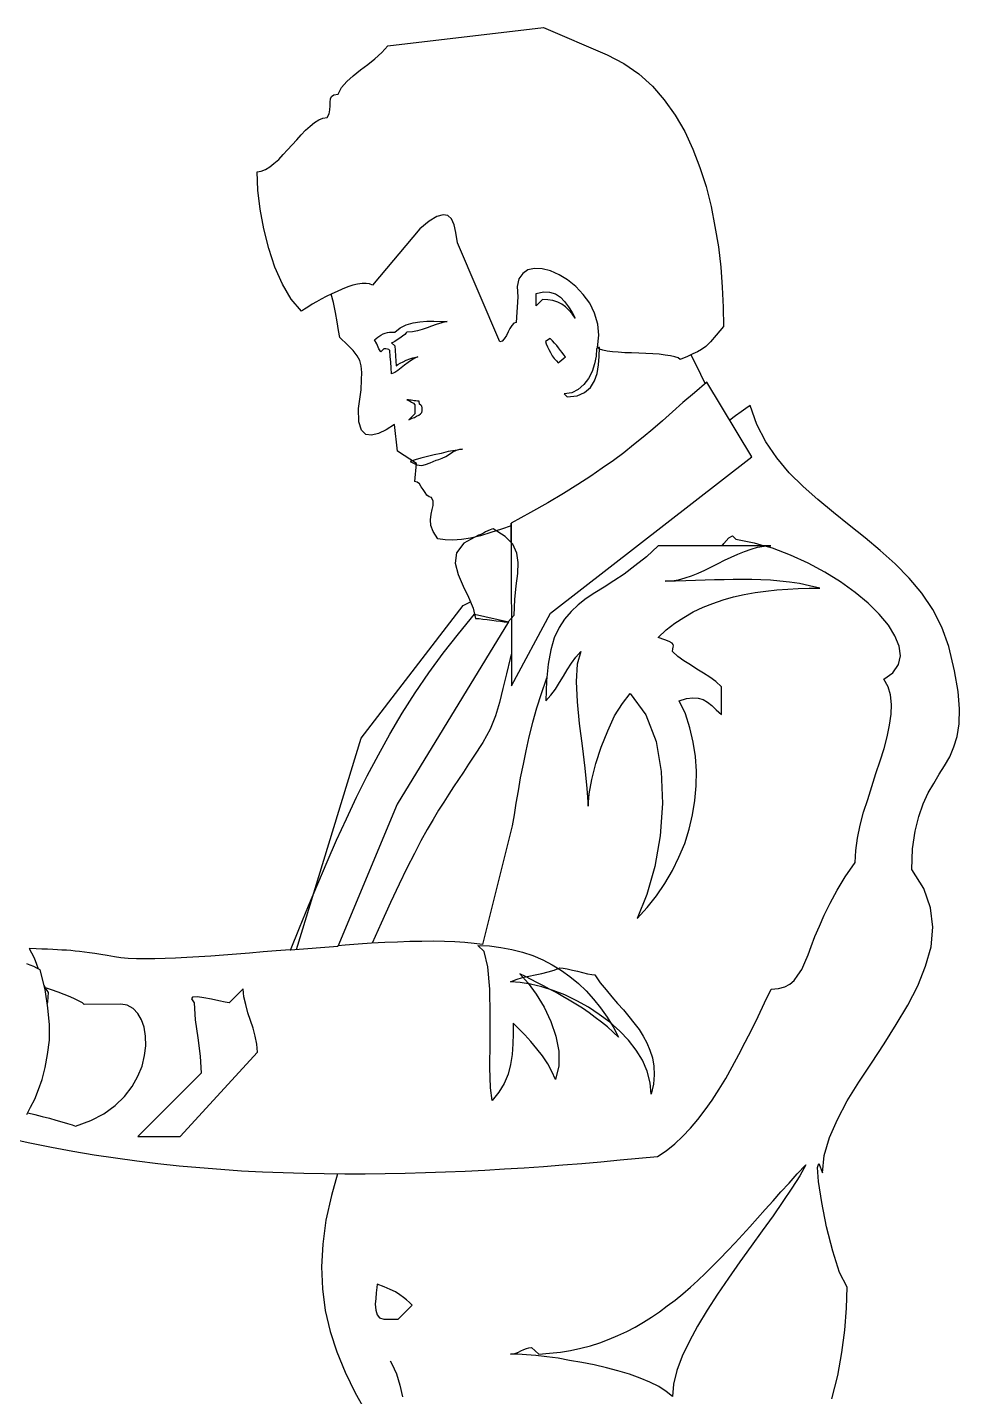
# Model space of a CAD drawing. Header units: millimetres. Extents: x 577 to 2337, y 236 to 943.
# Drawn here: x 757.79 to 758.319, y 708.846 to 709.622 of the extents above; entities that cross this region are included whole.
import ezdxf

# ---------------------------------------------------------------- set-up
doc = ezdxf.new("R2010")
doc.units = ezdxf.units.MM
doc.header["$LTSCALE"] = 0.01
doc.layers.add('06-Furn', color=4, linetype='Continuous')

# ---------------------------------------------------------------- blocks, each defined once
blk = doc.blocks.new('Body 36')
at = {"layer": '06-Furn', "color": 8, "linetype": 'Continuous'}
for p, q in [((721.92404, 587.51012), (722.01217, 587.52054)), ((722.01217, 587.52054), (722.04822, 587.50491)), ((721.91671, 587.50279), (721.92057, 587.50626)), ((721.92057, 587.50626), (721.92404, 587.51012)), ((722.04822, 587.50491), (722.05767, 587.50009)), ((721.90842, 587.49643), (721.91266, 587.49951)), ((721.91266, 587.49951), (721.91671, 587.50279)), ((722.05767, 587.50009), (722.06616, 587.49412)), ((721.89782, 587.4864), (721.90071, 587.48988)), ((721.90071, 587.48988), (721.90437, 587.49315)), ((721.90437, 587.49315), (721.90842, 587.49643)), ((722.06616, 587.49412), (722.07388, 587.48717)), ((721.89203, 587.48138), (721.89338, 587.48236)), ((721.89338, 587.48236), (721.89588, 587.48273)), ((721.89588, 587.48273), (721.89782, 587.4864)), ((722.07388, 587.48717), (722.08062, 587.47946)), ((721.89067, 587.47156), (721.89106, 587.47386)), ((721.89106, 587.47386), (721.89126, 587.47599)), ((721.89126, 587.47811), (721.89145, 587.48004)), ((721.89126, 587.47599), (721.89126, 587.47811)), ((721.89145, 587.48004), (721.89203, 587.48138)), ((722.08062, 587.47946), (722.08679, 587.47078)), ((721.88007, 587.46461), (721.88239, 587.46654)), ((721.88239, 587.46654), (721.88489, 587.46808)), ((721.88489, 587.46808), (721.88721, 587.46904)), ((721.88721, 587.46904), (721.88952, 587.46943)), ((721.88952, 587.46943), (721.89067, 587.47156)), ((722.08679, 587.47078), (722.0922, 587.46152)), ((721.87235, 587.45689), (721.87487, 587.4596)), ((721.87487, 587.4596), (721.87737, 587.4623)), ((721.87737, 587.4623), (721.88007, 587.46461)), ((722.0922, 587.46152), (722.09682, 587.4515)), ((721.86464, 587.44841), (721.86715, 587.45111)), ((721.86715, 587.45111), (721.86985, 587.454)), ((721.86985, 587.454), (721.87235, 587.45689)), ((722.09682, 587.4515), (722.10087, 587.44109)), ((721.85712, 587.44147), (721.85944, 587.4434)), ((721.85944, 587.4434), (721.86214, 587.44571)), ((721.86214, 587.44571), (721.86464, 587.44841)), ((721.84999, 587.43857), (721.8523, 587.43896)), ((721.85038, 587.42836), (721.84999, 587.43857)), ((721.8523, 587.43896), (721.85462, 587.43992)), ((721.85462, 587.43992), (721.85712, 587.44147)), ((722.10087, 587.44109), (722.10435, 587.43029)), ((721.85173, 587.41756), (721.85038, 587.42836)), ((722.10435, 587.43029), (722.10724, 587.4191)), ((721.85366, 587.40637), (721.85173, 587.41756)), ((721.95181, 587.41332), (721.94737, 587.41062)), ((721.95528, 587.41428), (721.95181, 587.41332)), ((721.95797, 587.41389), (721.95528, 587.41428)), ((721.9601, 587.41197), (721.95797, 587.41389)), ((721.96164, 587.40869), (721.9601, 587.41197)), ((722.10724, 587.4191), (722.10935, 587.40772)), ((721.85655, 587.39519), (721.85366, 587.40637)), ((721.94217, 587.40637), (721.91536, 587.37436)), ((721.94737, 587.41062), (721.94217, 587.40637)), ((721.9626, 587.40425), (721.96164, 587.40869)), ((721.96338, 587.39847), (721.9626, 587.40425)), ((722.10935, 587.40772), (722.11128, 587.39615)), ((721.98748, 587.34235), (721.96338, 587.39847)), ((722.11128, 587.39615), (722.11263, 587.38458)), ((721.86001, 587.38458), (721.85655, 587.39519)), ((721.86426, 587.37494), (721.86001, 587.38458)), ((722.00041, 587.38111), (721.99828, 587.37803)), ((722.0033, 587.38304), (722.00041, 587.38111)), ((722.00715, 587.38381), (722.0033, 587.38304)), ((722.01139, 587.38362), (722.00715, 587.38381)), ((722.01621, 587.38246), (722.01139, 587.38362)), ((722.02104, 587.38034), (722.01621, 587.38246)), ((722.11263, 587.38458), (722.11341, 587.3732)), ((721.86927, 587.36645), (721.86426, 587.37494)), ((721.90128, 587.3734), (721.8982, 587.37224)), ((721.90418, 587.37436), (721.90128, 587.3734)), ((721.90688, 587.37494), (721.90418, 587.37436)), ((721.90938, 587.37533), (721.90688, 587.37494)), ((721.9117, 587.37533), (721.90938, 587.37533)), ((721.91362, 587.37514), (721.9117, 587.37533)), ((721.91536, 587.37436), (721.91362, 587.37514)), ((721.99828, 587.37803), (721.99732, 587.37359)), ((721.99732, 587.37359), (721.9977, 587.36781)), ((722.02586, 587.37744), (722.02104, 587.38034)), ((722.03049, 587.37359), (722.02586, 587.37744)), ((722.03473, 587.36916), (722.03049, 587.37359)), ((722.11341, 587.3732), (722.11398, 587.36202)), ((721.87506, 587.35971), (721.86927, 587.36645)), ((721.88624, 587.36645), (721.88354, 587.36491)), ((721.88913, 587.368), (721.88624, 587.36645)), ((721.89222, 587.36954), (721.88913, 587.368)), ((721.89319, 587.36453), (721.89189, 587.36938)), ((721.8953, 587.37089), (721.89222, 587.36954)), ((721.8982, 587.37224), (721.8953, 587.37089)), ((721.9977, 587.36781), (721.99674, 587.35334)), ((722.00812, 587.36973), (722.01217, 587.3707)), ((722.00812, 587.36858), (722.00812, 587.36973)), ((722.00812, 587.36684), (722.00812, 587.36858)), ((722.00812, 587.36472), (722.00812, 587.36684)), ((722.01158, 587.36626), (722.00812, 587.36279)), ((722.01467, 587.36607), (722.01158, 587.36626)), ((722.01217, 587.3707), (722.01564, 587.37051)), ((722.01756, 587.36568), (722.01467, 587.36607)), ((722.01564, 587.37051), (722.01892, 587.36954)), ((722.02027, 587.36472), (722.01756, 587.36568)), ((722.01892, 587.36954), (722.02181, 587.36762)), ((722.02181, 587.36762), (722.02412, 587.3651)), ((722.02412, 587.3651), (722.02644, 587.36221)), ((722.03839, 587.36414), (722.03473, 587.36916)), ((721.87679, 587.36086), (721.87506, 587.35971)), ((721.87872, 587.36202), (721.87679, 587.36086)), ((721.88104, 587.36356), (721.87872, 587.36202)), ((721.88354, 587.36491), (721.88104, 587.36356)), ((721.89434, 587.35893), (721.89319, 587.36453)), ((721.8953, 587.35373), (721.89434, 587.35893)), ((722.00812, 587.36279), (722.00812, 587.36472)), ((722.02258, 587.36356), (722.02027, 587.36472)), ((722.0247, 587.36221), (722.02258, 587.36356)), ((722.02663, 587.36028), (722.0247, 587.36221)), ((722.02644, 587.36221), (722.02836, 587.35893)), ((722.02836, 587.35816), (722.02663, 587.36028)), ((722.02836, 587.35893), (722.0301, 587.35566)), ((722.0301, 587.35566), (722.02836, 587.35816)), ((722.04109, 587.35855), (722.03839, 587.36414)), ((722.04302, 587.35238), (722.04109, 587.35855)), ((722.11398, 587.36202), (722.11418, 587.35103)), ((721.89608, 587.34871), (721.8953, 587.35373)), ((721.9279, 587.34775), (721.93098, 587.35026)), ((721.93098, 587.35026), (721.93445, 587.35199)), ((721.93445, 587.35199), (721.93831, 587.35315)), ((721.93831, 587.35315), (721.94217, 587.35373)), ((721.94217, 587.35373), (721.94602, 587.35411)), ((721.94621, 587.35026), (721.94352, 587.3493)), ((721.94602, 587.35411), (721.95007, 587.35411)), ((721.94872, 587.35122), (721.94621, 587.35026)), ((721.95143, 587.35219), (721.94872, 587.35122)), ((721.95007, 587.35411), (721.95393, 587.35392)), ((721.95451, 587.35315), (721.95143, 587.35219)), ((721.95393, 587.35392), (721.9576, 587.35392)), ((721.9576, 587.35392), (721.95451, 587.35315)), ((721.99307, 587.34987), (721.99211, 587.34794)), ((721.99424, 587.35161), (721.99307, 587.34987)), ((721.99539, 587.35295), (721.99424, 587.35161)), ((721.99674, 587.35334), (721.99539, 587.35295)), ((722.0436, 587.34602), (722.04302, 587.35238)), ((722.11418, 587.35103), (722.11013, 587.34602)), ((721.89685, 587.34467), (721.89608, 587.34871)), ((721.90109, 587.34061), (721.89685, 587.34467)), ((721.91652, 587.34351), (721.91825, 587.34486)), ((721.91768, 587.34119), (721.91652, 587.34351)), ((721.91825, 587.34486), (721.91999, 587.34602)), ((721.91999, 587.34602), (721.92134, 587.34678)), ((721.92134, 587.34678), (721.9225, 587.34717)), ((721.9225, 587.34717), (721.92385, 587.34756)), ((721.92385, 587.34756), (721.925, 587.34775)), ((721.925, 587.34775), (721.92635, 587.34775)), ((721.92674, 587.34196), (721.92616, 587.34177)), ((721.92616, 587.34177), (721.9279, 587.34004)), ((721.92635, 587.34775), (721.9279, 587.34775)), ((721.9279, 587.34254), (721.92674, 587.34196)), ((721.92924, 587.34351), (721.9279, 587.34254)), ((721.93079, 587.34447), (721.92924, 587.34351)), ((721.93233, 587.34543), (721.93079, 587.34447)), ((721.93368, 587.3464), (721.93233, 587.34543)), ((721.93445, 587.34737), (721.93368, 587.3464)), ((721.93484, 587.34775), (721.93445, 587.34737)), ((721.93792, 587.34794), (721.93484, 587.34775)), ((721.94082, 587.34852), (721.93792, 587.34794)), ((721.94352, 587.3493), (721.94082, 587.34852)), ((721.98883, 587.34274), (721.98748, 587.34235)), ((721.98999, 587.34409), (721.98883, 587.34274)), ((721.99115, 587.34582), (721.98999, 587.34409)), ((721.99211, 587.34794), (721.99115, 587.34582)), ((722.01602, 587.34428), (722.01332, 587.34254)), ((722.01332, 587.34254), (722.01371, 587.34119)), ((722.01737, 587.34293), (722.01602, 587.34428)), ((722.01853, 587.34158), (722.01737, 587.34293)), ((722.04283, 587.33907), (722.0436, 587.34602)), ((722.10685, 587.34235), (722.10415, 587.33965)), ((722.11013, 587.34602), (722.10685, 587.34235)), ((721.90437, 587.33734), (721.90109, 587.34061)), ((721.90668, 587.33444), (721.90437, 587.33734)), ((721.90803, 587.33174), (721.90668, 587.33444)), ((721.91883, 587.3383), (721.91768, 587.34119)), ((721.91999, 587.33657), (721.91883, 587.3383)), ((721.92172, 587.3383), (721.91999, 587.33657)), ((721.92288, 587.3383), (721.92172, 587.3383)), ((721.92385, 587.33811), (721.92288, 587.3383)), ((721.92462, 587.33791), (721.92385, 587.33811)), ((721.9252, 587.33734), (721.92462, 587.33791)), ((721.92539, 587.33406), (721.9252, 587.33734)), ((721.92577, 587.33078), (721.92539, 587.33406)), ((721.9279, 587.34004), (721.92809, 587.33734)), ((721.92809, 587.33734), (721.92828, 587.33444)), ((721.92828, 587.33444), (721.92848, 587.33135)), ((722.01371, 587.34119), (722.01448, 587.33946)), ((722.01448, 587.33946), (722.01525, 587.33791)), ((722.01525, 587.33791), (722.01621, 587.33618)), ((722.01621, 587.33618), (722.01718, 587.33444)), ((722.01718, 587.33444), (722.01834, 587.3329)), ((722.01969, 587.34023), (722.01853, 587.34158)), ((722.02065, 587.33888), (722.01969, 587.34023)), ((722.02181, 587.33734), (722.02065, 587.33888)), ((722.02277, 587.33618), (722.02181, 587.33734)), ((722.02373, 587.33502), (722.02277, 587.33618)), ((722.0247, 587.33387), (722.02373, 587.33502)), ((722.04205, 587.33425), (722.04109, 587.32981)), ((722.04225, 587.3383), (722.04205, 587.33425)), ((722.04283, 587.33869), (722.04225, 587.3383)), ((722.04398, 587.33811), (722.04283, 587.33907)), ((722.04341, 587.33907), (722.04283, 587.33869)), ((722.04379, 587.33907), (722.04341, 587.33907)), ((722.04341, 587.32924), (722.04379, 587.33406)), ((722.04379, 587.33406), (722.04398, 587.33907)), ((722.04398, 587.33907), (722.04379, 587.33907)), ((722.04591, 587.33753), (722.04398, 587.33811)), ((722.04822, 587.33695), (722.04591, 587.33753)), ((722.05131, 587.33657), (722.04822, 587.33695)), ((722.05459, 587.33637), (722.05131, 587.33657)), ((722.05826, 587.33598), (722.05459, 587.33637)), ((722.06211, 587.33598), (722.05826, 587.33598)), ((722.06616, 587.33579), (722.06211, 587.33598)), ((722.07021, 587.3356), (722.06616, 587.33579)), ((722.07407, 587.33541), (722.07021, 587.3356)), ((722.07773, 587.33522), (722.07407, 587.33541)), ((722.0812, 587.33483), (722.07773, 587.33522)), ((722.0841, 587.33444), (722.0812, 587.33483)), ((722.0866, 587.33387), (722.0841, 587.33444)), ((722.09374, 587.33406), (722.08969, 587.33233)), ((722.09682, 587.33541), (722.09374, 587.33406)), ((722.09569, 587.33491), (722.09856, 587.32943)), ((722.09952, 587.33657), (722.09682, 587.33541)), ((722.10183, 587.33791), (722.09952, 587.33657)), ((722.10415, 587.33965), (722.10183, 587.33791)), ((721.90881, 587.32866), (721.90803, 587.33174)), ((721.90919, 587.325), (721.90881, 587.32866)), ((721.92596, 587.3275), (721.92577, 587.33078)), ((721.92616, 587.32422), (721.92596, 587.3275)), ((721.92848, 587.33135), (721.92867, 587.32866)), ((721.92867, 587.32866), (721.92963, 587.32943)), ((721.92963, 587.32943), (721.93098, 587.3302)), ((721.93156, 587.3275), (721.92963, 587.32615)), ((721.93098, 587.3302), (721.93272, 587.33098)), ((721.93348, 587.32905), (721.93156, 587.3275)), ((721.93272, 587.33098), (721.93445, 587.33194)), ((721.93542, 587.33059), (721.93348, 587.32905)), ((721.93445, 587.33194), (721.93638, 587.33271)), ((721.93735, 587.33194), (721.93542, 587.33059)), ((721.93638, 587.33271), (721.93811, 587.33329)), ((721.93928, 587.33309), (721.93735, 587.33194)), ((721.93811, 587.33329), (721.93985, 587.33367)), ((721.94101, 587.33387), (721.93928, 587.33309)), ((721.93985, 587.33367), (721.94101, 587.33387)), ((722.01834, 587.3329), (722.01949, 587.33155)), ((722.01949, 587.33155), (722.02046, 587.33039)), ((722.02046, 587.33039), (722.02142, 587.33117)), ((722.02142, 587.33117), (722.02258, 587.33213)), ((722.02258, 587.33213), (722.02373, 587.33309)), ((722.02373, 587.33309), (722.0247, 587.33387)), ((722.04109, 587.32981), (722.03974, 587.32557)), ((722.04263, 587.32442), (722.04341, 587.32924)), ((722.08853, 587.33329), (722.0866, 587.33387)), ((722.08969, 587.33233), (722.08853, 587.33329)), ((722.09856, 587.32943), (722.10376, 587.31844)), ((721.90881, 587.31516), (721.90899, 587.32075)), ((721.90899, 587.32075), (721.90919, 587.325)), ((721.9279, 587.325), (721.92616, 587.32422)), ((721.92963, 587.32615), (721.9279, 587.325)), ((722.03762, 587.32153), (722.03511, 587.31805)), ((722.03974, 587.32557), (722.03762, 587.32153)), ((722.03878, 587.31651), (722.04109, 587.32018)), ((722.04109, 587.32018), (722.04263, 587.32442)), ((722.10473, 587.3194), (722.09779, 587.31342)), ((722.10376, 587.31844), (722.10376, 587.31863)), ((722.13019, 587.27717), (722.10473, 587.3194)), ((721.90745, 587.30456), (721.90881, 587.31516)), ((722.02817, 587.31342), (722.02393, 587.31285)), ((722.02393, 587.31285), (722.02566, 587.31111)), ((722.02566, 587.31111), (722.03126, 587.31169)), ((722.03184, 587.31535), (722.02817, 587.31342)), ((722.03126, 587.31169), (722.0355, 587.31362)), ((722.03511, 587.31805), (722.03184, 587.31535)), ((722.0355, 587.31362), (722.03878, 587.31651)), ((722.09779, 587.31342), (722.09123, 587.30783)), ((721.90764, 587.29704), (721.90745, 587.30456)), ((721.93484, 587.30938), (721.93619, 587.3088)), ((721.93561, 587.30938), (721.93484, 587.30938)), ((721.93638, 587.30918), (721.93561, 587.30938)), ((721.93619, 587.3088), (721.93735, 587.30803)), ((721.93715, 587.30918), (721.93638, 587.30918)), ((721.93811, 587.30899), (721.93715, 587.30918)), ((721.93735, 587.30803), (721.9385, 587.30745)), ((721.93889, 587.3088), (721.93811, 587.30899)), ((721.9385, 587.30745), (721.93928, 587.30668)), ((721.93985, 587.3088), (721.93889, 587.3088)), ((721.93928, 587.30668), (721.93928, 587.30147)), ((721.94082, 587.3086), (721.93985, 587.3088)), ((721.94178, 587.3086), (721.94082, 587.3086)), ((721.94197, 587.30706), (721.94178, 587.3086)), ((721.94274, 587.30649), (721.94197, 587.30706)), ((721.94332, 587.3059), (721.94274, 587.30649)), ((721.94352, 587.30494), (721.94332, 587.3059)), ((721.94332, 587.30224), (721.94352, 587.30321)), ((721.94352, 587.30321), (721.94352, 587.30494)), ((722.09123, 587.30783), (722.08525, 587.30262)), ((722.12691, 587.30456), (722.12421, 587.30262)), ((722.12941, 587.30629), (722.12691, 587.30456)), ((722.13308, 587.29549), (722.12941, 587.30629)), ((721.90899, 587.29221), (721.90764, 587.29704)), ((721.9277, 587.29549), (721.92307, 587.29241)), ((721.92944, 587.28026), (721.9277, 587.29549)), ((721.93928, 587.30147), (721.9358, 587.298)), ((721.9358, 587.298), (721.93657, 587.29838)), ((721.93657, 587.29838), (721.93773, 587.29896)), ((721.93773, 587.29896), (721.93908, 587.29934)), ((721.93908, 587.29934), (721.94024, 587.30012)), ((721.94024, 587.30012), (721.94159, 587.3007)), ((721.94159, 587.3007), (721.94255, 587.30147)), ((721.94255, 587.30147), (721.94332, 587.30224)), ((722.07966, 587.29761), (722.07407, 587.29279)), ((722.08525, 587.30262), (722.07966, 587.29761)), ((722.12093, 587.30031), (722.11773, 587.29783)), ((722.12421, 587.30262), (722.12093, 587.30031)), ((722.13828, 587.28565), (722.13308, 587.29549)), ((721.91151, 587.28971), (721.90899, 587.29221)), ((721.91479, 587.28932), (721.91151, 587.28971)), ((721.91864, 587.29028), (721.91479, 587.28932)), ((721.92307, 587.29241), (721.91864, 587.29028)), ((722.06867, 587.28836), (722.06327, 587.28392)), ((722.07407, 587.29279), (722.06867, 587.28836)), ((721.94024, 587.27331), (721.92944, 587.28026)), ((721.95817, 587.28006), (721.95412, 587.2791)), ((721.96222, 587.28064), (721.95817, 587.28006)), ((721.95895, 587.27872), (721.96087, 587.27987)), ((721.96087, 587.27987), (721.96299, 587.28083)), ((721.96627, 587.28141), (721.96222, 587.28064)), ((721.96299, 587.28083), (721.96473, 587.28141)), ((721.96473, 587.28141), (721.96627, 587.28141)), ((722.06327, 587.28392), (722.05767, 587.27948)), ((722.14445, 587.27659), (722.13828, 587.28565)), ((721.93947, 587.27544), (721.93657, 587.27447)), ((721.93657, 587.27447), (721.93811, 587.2737)), ((721.93811, 587.2737), (721.93928, 587.27312)), ((721.93928, 587.26309), (721.94024, 587.27331)), ((721.93928, 587.27312), (721.94043, 587.27254)), ((721.94274, 587.2764), (721.93947, 587.27544)), ((721.94043, 587.27254), (721.94178, 587.27235)), ((721.94178, 587.27235), (721.94332, 587.27216)), ((721.94641, 587.27737), (721.94274, 587.2764)), ((721.94332, 587.27216), (721.94525, 587.27274)), ((721.94525, 587.27274), (721.94795, 587.2737)), ((721.95026, 587.27833), (721.94641, 587.27737)), ((721.94795, 587.2737), (721.95143, 587.27524)), ((721.95412, 587.2791), (721.95026, 587.27833)), ((721.95143, 587.27524), (721.95297, 587.27563)), ((721.95297, 587.27563), (721.9547, 587.2764)), ((721.9547, 587.2764), (721.95682, 587.27737)), ((721.95682, 587.27737), (721.95895, 587.27872)), ((722.01621, 587.18847), (722.13019, 587.27717)), ((722.05189, 587.27505), (722.04553, 587.27061)), ((722.05767, 587.27948), (722.05189, 587.27505)), ((722.1514, 587.26811), (722.14445, 587.27659)), ((722.03897, 587.26618), (722.03164, 587.26136)), ((722.04553, 587.27061), (722.03897, 587.26618)), ((722.15931, 587.2604), (722.1514, 587.26811)), ((721.94063, 587.26271), (721.93928, 587.26309)), ((721.94197, 587.26174), (721.94063, 587.26271)), ((721.94294, 587.2602), (721.94197, 587.26174)), ((721.94409, 587.25866), (721.94294, 587.2602)), ((721.94506, 587.25692), (721.94409, 587.25866)), ((721.94602, 587.25538), (721.94506, 587.25692)), ((722.03164, 587.26136), (722.02354, 587.25634)), ((722.16759, 587.25288), (722.15931, 587.2604)), ((721.94737, 587.25442), (721.94602, 587.25538)), ((721.94872, 587.25403), (721.94737, 587.25442)), ((721.94969, 587.25191), (721.94872, 587.25403)), ((721.94911, 587.24728), (721.94969, 587.2496)), ((721.94969, 587.2496), (721.94969, 587.25191)), ((722.01467, 587.25114), (722.00484, 587.24555)), ((722.02354, 587.25634), (722.01467, 587.25114)), ((722.17646, 587.24555), (722.16759, 587.25288)), ((721.94815, 587.24149), (721.94853, 587.24458)), ((721.94834, 587.23821), (721.94815, 587.24149)), ((721.94853, 587.24458), (721.94911, 587.24728)), ((722.00484, 587.24555), (721.99385, 587.23956)), ((722.18534, 587.23841), (722.17646, 587.24555)), ((721.94969, 587.23475), (721.94834, 587.23821)), ((721.95239, 587.23069), (721.94969, 587.23475)), ((721.97707, 587.23321), (721.97611, 587.23282)), ((721.98228, 587.23417), (721.97649, 587.23243)), ((721.97823, 587.23378), (721.97707, 587.23321)), ((721.97938, 587.23456), (721.97823, 587.23378)), ((721.98073, 587.23513), (721.97938, 587.23456)), ((721.98189, 587.23571), (721.98073, 587.23513)), ((721.98285, 587.2361), (721.98189, 587.23571)), ((721.98845, 587.2361), (721.98228, 587.23417)), ((721.98363, 587.23629), (721.98285, 587.2361)), ((721.99057, 587.23204), (721.98363, 587.23629)), ((721.99385, 587.23802), (721.98845, 587.2361)), ((721.99385, 587.23956), (721.99404, 587.14739)), ((721.99385, 587.22862), (721.99385, 587.23956)), ((722.1944, 587.23128), (722.18534, 587.23841)), ((721.95643, 587.23012), (721.95239, 587.23069)), ((721.96087, 587.22993), (721.95643, 587.23012)), ((721.96569, 587.23031), (721.96087, 587.22993)), ((721.96704, 587.22819), (721.96299, 587.22279)), ((721.9709, 587.23108), (721.96569, 587.23031)), ((721.97533, 587.23263), (721.96704, 587.22819)), ((721.97649, 587.23243), (721.9709, 587.23108)), ((721.97611, 587.23282), (721.97533, 587.23263)), ((721.99481, 587.22761), (721.99057, 587.23204)), ((721.99713, 587.2226), (721.99481, 587.22761)), ((722.07715, 587.22665), (722.0706, 587.22048)), ((722.14099, 587.22665), (722.07715, 587.22665)), ((722.11341, 587.22665), (722.11437, 587.228)), ((722.11437, 587.228), (722.11726, 587.23128)), ((722.11726, 587.23128), (722.11939, 587.23243)), ((722.11939, 587.23243), (722.12112, 587.2305)), ((722.12112, 587.2305), (722.13153, 587.22839)), ((722.1298, 587.22472), (722.13347, 587.22587)), ((722.13153, 587.22839), (722.13732, 587.22665)), ((722.13347, 587.22587), (722.13732, 587.22645)), ((722.13732, 587.22645), (722.14099, 587.22665)), ((722.13732, 587.22665), (722.13732, 587.22665)), ((722.14195, 587.2253), (722.1379, 587.22645)), ((722.1379, 587.22645), (722.1379, 587.22645)), ((722.20308, 587.22395), (722.1944, 587.23128)), ((721.96299, 587.22279), (721.96222, 587.21681)), ((721.99789, 587.2172), (721.99713, 587.2226)), ((722.0706, 587.22048), (722.06404, 587.21527)), ((722.11109, 587.21662), (722.11476, 587.21855)), ((722.11476, 587.21855), (722.11861, 587.22028)), ((722.11861, 587.22028), (722.12228, 587.22202)), ((722.12228, 587.22202), (722.12613, 587.22356)), ((722.12613, 587.22356), (722.1298, 587.22472)), ((722.15216, 587.22144), (722.14195, 587.2253)), ((722.1622, 587.21681), (722.15216, 587.22144)), ((722.21156, 587.21643), (722.20308, 587.22395)), ((721.96222, 587.21681), (721.96377, 587.21045)), ((721.96377, 587.21045), (721.96666, 587.20389)), ((721.99674, 587.20409), (721.9977, 587.21103)), ((721.9977, 587.21103), (721.99789, 587.2172)), ((722.05787, 587.21064), (722.05209, 587.20679)), ((722.06404, 587.21527), (722.05787, 587.21064)), ((722.09605, 587.20968), (722.09991, 587.21122)), ((722.09991, 587.21122), (722.10357, 587.21296)), ((722.10357, 587.21296), (722.10743, 587.21469)), ((722.10743, 587.21469), (722.11109, 587.21662)), ((722.17165, 587.2118), (722.1622, 587.21681)), ((722.18052, 587.2062), (722.17165, 587.2118)), ((722.21946, 587.20833), (722.21156, 587.21643)), ((721.96666, 587.20389), (721.96974, 587.19753)), ((721.99597, 587.19618), (721.99674, 587.20409)), ((722.04649, 587.20331), (722.04129, 587.20003)), ((722.05209, 587.20679), (722.04649, 587.20331)), ((722.0812, 587.20659), (722.08486, 587.20679)), ((722.08699, 587.20659), (722.0812, 587.20659)), ((722.08486, 587.20679), (722.08872, 587.20736)), ((722.09277, 587.20679), (722.08699, 587.20659)), ((722.08872, 587.20736), (722.09239, 587.20852)), ((722.09239, 587.20852), (722.09605, 587.20968)), ((722.09837, 587.20698), (722.09277, 587.20679)), ((722.10376, 587.20717), (722.09837, 587.20698)), ((722.10916, 587.20736), (722.10376, 587.20717)), ((722.11456, 587.20736), (722.10916, 587.20736)), ((722.11977, 587.20755), (722.11456, 587.20736)), ((722.12498, 587.20755), (722.11977, 587.20755)), ((722.13019, 587.20755), (722.12498, 587.20755)), ((722.13539, 587.20736), (722.13019, 587.20755)), ((722.14079, 587.20717), (722.13539, 587.20736)), ((722.14619, 587.20659), (722.14079, 587.20717)), ((722.14445, 587.20177), (722.15062, 587.20216)), ((722.15159, 587.20601), (722.14619, 587.20659)), ((722.15062, 587.20216), (722.1566, 587.20255)), ((722.15718, 587.20524), (722.15159, 587.20601)), ((722.1566, 587.20255), (722.16277, 587.20274)), ((722.16296, 587.20409), (722.15718, 587.20524)), ((722.16277, 587.20274), (722.16875, 587.20274)), ((722.16875, 587.20274), (722.16296, 587.20409)), ((722.1888, 587.20023), (722.18052, 587.2062)), ((722.22661, 587.19984), (722.21946, 587.20833)), ((721.96666, 587.1929), (721.9709, 587.19488)), ((721.96974, 587.19753), (721.97244, 587.19136)), ((721.99558, 587.18731), (721.99597, 587.19618)), ((722.03646, 587.19675), (722.03184, 587.19329)), ((722.04129, 587.20003), (722.03646, 587.19675)), ((722.1082, 587.19406), (722.11398, 587.19599)), ((722.11398, 587.19599), (722.11996, 587.19772)), ((722.11996, 587.19772), (722.12594, 587.19907)), ((722.12594, 587.19907), (722.13211, 587.20023)), ((722.13211, 587.20023), (722.13828, 587.201)), ((722.13828, 587.201), (722.14445, 587.20177)), ((722.19614, 587.19425), (722.1888, 587.20023)), ((722.23278, 587.19058), (722.22661, 587.19984)), ((721.90881, 587.11769), (721.96666, 587.1929)), ((721.96396, 587.17689), (721.97302, 587.18788)), ((721.97244, 587.19136), (721.9736, 587.18558)), ((721.97302, 587.18788), (721.9923, 587.18364)), ((721.99211, 587.18364), (721.99558, 587.18731)), ((721.99404, 587.14739), (722.01621, 587.18847)), ((722.02779, 587.18943), (722.02412, 587.18519)), ((722.03184, 587.19329), (722.02779, 587.18943)), ((722.09181, 587.18615), (722.09701, 587.18923)), ((722.09701, 587.18923), (722.10261, 587.19194)), ((722.10261, 587.19194), (722.1082, 587.19406)), ((722.2025, 587.18788), (722.19614, 587.19425)), ((722.2077, 587.18171), (722.2025, 587.18788)), ((722.23798, 587.18056), (722.23278, 587.19058)), ((721.9923, 587.18364), (721.92924, 587.08029)), ((721.9736, 587.18558), (721.97572, 587.18558)), ((721.97572, 587.18558), (721.97784, 587.18519)), ((721.97784, 587.18519), (721.98035, 587.18499)), ((721.98035, 587.18499), (721.98285, 587.1846)), ((721.98285, 587.1846), (721.98536, 587.18423)), ((721.98536, 587.18423), (721.98787, 587.18403)), ((721.98787, 587.18403), (721.98999, 587.18364)), ((721.98999, 587.18364), (721.99211, 587.18364)), ((722.02104, 587.18036), (722.01834, 587.17458)), ((722.02412, 587.18519), (722.02104, 587.18036)), ((722.07715, 587.17478), (722.08178, 587.17902)), ((722.08178, 587.17902), (722.0866, 587.18287)), ((722.0866, 587.18287), (722.09181, 587.18615)), ((722.21137, 587.17574), (722.2077, 587.18171)), ((722.24184, 587.16957), (722.23798, 587.18056)), ((721.95528, 587.16591), (721.96396, 587.17689)), ((722.01834, 587.17458), (722.01641, 587.16764)), ((722.08101, 587.17343), (722.07715, 587.17478)), ((722.08351, 587.17246), (722.08101, 587.17343)), ((722.08506, 587.1715), (722.08351, 587.17246)), ((722.08564, 587.17072), (722.08506, 587.1715)), ((722.21368, 587.16976), (722.21137, 587.17574)), ((721.94718, 587.15472), (721.95528, 587.16591)), ((721.994, 587.16537), (721.99327, 587.16282)), ((722.01641, 587.16764), (722.01486, 587.15954)), ((722.02798, 587.16011), (722.03049, 587.16359)), ((722.03049, 587.16359), (722.03338, 587.16687)), ((722.03338, 587.16687), (722.03126, 587.15954)), ((722.08525, 587.16687), (722.08544, 587.16822)), ((722.08834, 587.16398), (722.08525, 587.16687)), ((722.08544, 587.16822), (722.08564, 587.16918)), ((722.08583, 587.16995), (722.08564, 587.17072)), ((722.08564, 587.16918), (722.08583, 587.16995)), ((722.09181, 587.16147), (722.08834, 587.16398)), ((722.21329, 587.15935), (722.21446, 587.16436)), ((722.21446, 587.16436), (722.21368, 587.16976)), ((722.24512, 587.15587), (722.24184, 587.16957)), ((721.99327, 587.16282), (721.99115, 587.15414)), ((722.01486, 587.15954), (722.0139, 587.15009)), ((722.02354, 587.15279), (722.02566, 587.15646)), ((722.02566, 587.15646), (722.02798, 587.16011)), ((722.03126, 587.15954), (722.03068, 587.1497)), ((722.09547, 587.15915), (722.09181, 587.16147)), ((722.09914, 587.15684), (722.09547, 587.15915)), ((722.1028, 587.15453), (722.09914, 587.15684)), ((722.21021, 587.15472), (722.21329, 587.15935)), ((722.24723, 587.14411), (722.24512, 587.15587)), ((721.93947, 587.14334), (721.94718, 587.15472)), ((721.99115, 587.15414), (721.98922, 587.14585)), ((722.01371, 587.15105), (722.01082, 587.14277)), ((722.0139, 587.15009), (722.01352, 587.1389)), ((722.0141, 587.15202), (722.01371, 587.15105)), ((722.01892, 587.14546), (722.02123, 587.14913)), ((722.02123, 587.14913), (722.02354, 587.15279)), ((722.03068, 587.1497), (722.03126, 587.13833)), ((722.10646, 587.15221), (722.1028, 587.15453)), ((722.10994, 587.1497), (722.10646, 587.15221)), ((722.11302, 587.14681), (722.10994, 587.1497)), ((722.20501, 587.15105), (722.21021, 587.15472)), ((722.20751, 587.14681), (722.20501, 587.15105)), ((721.93214, 587.13177), (721.93947, 587.14334)), ((721.98922, 587.14585), (721.98729, 587.13794)), ((722.01082, 587.14277), (722.00831, 587.13466)), ((722.01352, 587.1389), (722.01641, 587.14199)), ((722.01641, 587.14199), (722.01892, 587.14546)), ((722.05691, 587.13736), (722.06134, 587.14296)), ((722.06134, 587.14296), (722.07021, 587.13081)), ((722.08911, 587.1389), (722.09316, 587.14006)), ((722.09316, 587.14006), (722.09682, 587.14045)), ((722.09682, 587.14045), (722.09991, 587.14025)), ((722.09991, 587.14025), (722.10261, 587.13949)), ((722.11302, 587.131), (722.11302, 587.14681)), ((722.20886, 587.14218), (722.20751, 587.14681)), ((722.20944, 587.13679), (722.20886, 587.14218)), ((722.24801, 587.13427), (722.24723, 587.14411)), ((721.98729, 587.13794), (721.98498, 587.13023)), ((722.00831, 587.13466), (722.006, 587.12656)), ((722.03126, 587.13833), (722.03242, 587.12599)), ((722.05247, 587.13023), (722.05691, 587.13736)), ((722.09258, 587.13138), (722.08911, 587.1389)), ((722.10261, 587.13949), (722.10511, 587.13814)), ((722.10511, 587.13814), (722.10762, 587.13621)), ((722.10762, 587.13621), (722.11013, 587.1337)), ((722.11013, 587.1337), (722.11302, 587.131)), ((722.20925, 587.13119), (722.20944, 587.13679)), ((722.24782, 587.12579), (722.24801, 587.13427)), ((721.9252, 587.12001), (721.93214, 587.13177)), ((721.98498, 587.13023), (721.98189, 587.12271)), ((722.006, 587.12656), (722.00387, 587.11847)), ((722.03242, 587.12599), (722.03415, 587.11326)), ((722.04861, 587.12174), (722.05247, 587.13023)), ((722.07021, 587.13081), (722.07599, 587.11576)), ((722.09509, 587.12348), (722.09258, 587.13138)), ((722.20694, 587.11847), (722.20829, 587.12502)), ((722.20829, 587.12502), (722.20925, 587.13119)), ((722.24666, 587.11866), (722.24782, 587.12579)), ((721.87217, 586.99782), (721.90881, 587.11769)), ((721.91864, 587.10824), (721.9252, 587.12001)), ((721.98189, 587.12271), (721.97784, 587.11519)), ((722.00387, 587.11847), (722.00214, 587.11056)), ((722.04495, 587.11249), (722.04861, 587.12174)), ((722.09701, 587.11538), (722.09509, 587.12348)), ((722.2052, 587.11172), (722.20694, 587.11847)), ((722.24473, 587.11268), (722.24666, 587.11866)), ((721.97784, 587.11519), (721.97264, 587.10747)), ((722.00214, 587.11056), (722.0006, 587.10285)), ((722.03415, 587.11326), (722.03569, 587.10072)), ((722.04186, 587.10323), (722.04495, 587.11249)), ((722.07599, 587.11576), (722.07889, 587.09879)), ((722.09837, 587.10728), (722.09701, 587.11538)), ((722.20308, 587.10478), (722.2052, 587.11172)), ((722.24241, 587.10709), (722.24473, 587.11268)), ((721.91227, 587.09629), (721.91864, 587.10824)), ((721.96974, 587.10285), (721.96685, 587.09841)), ((721.97264, 587.10747), (721.96974, 587.10285)), ((722.0006, 587.10285), (721.99905, 587.09513)), ((722.03955, 587.09417), (722.04186, 587.10323)), ((722.09894, 587.09898), (722.09837, 587.10728)), ((722.20057, 587.09764), (722.20308, 587.10478)), ((722.23644, 587.09725), (722.23952, 587.10207)), ((722.23952, 587.10207), (722.24241, 587.10709)), ((721.9063, 587.08414), (721.91227, 587.09629)), ((721.96396, 587.09417), (721.96125, 587.09012)), ((721.96685, 587.09841), (721.96396, 587.09417)), ((721.99905, 587.09513), (721.99789, 587.08781)), ((722.03569, 587.10072), (722.03685, 587.08916)), ((722.03801, 587.08607), (722.03955, 587.09417)), ((722.07889, 587.09879), (722.07966, 587.08066)), ((722.09875, 587.0907), (722.09894, 587.09898)), ((722.19825, 587.09031), (722.20057, 587.09764)), ((722.23335, 587.09205), (722.23644, 587.09725)), ((721.95856, 587.08588), (721.95567, 587.08144)), ((721.96125, 587.09012), (721.95856, 587.08588)), ((721.99789, 587.08781), (721.99654, 587.08086)), ((722.03685, 587.08916), (722.03743, 587.07912)), ((722.03743, 587.07912), (722.03801, 587.08607)), ((722.09798, 587.0824), (722.09875, 587.0907)), ((722.19594, 587.08298), (722.19825, 587.09031)), ((722.22737, 587.08047), (722.23026, 587.08664)), ((722.23026, 587.08664), (722.23335, 587.09205)), ((721.92924, 587.08029), (721.89569, 586.99967)), ((721.90051, 587.07199), (721.9063, 587.08414)), ((721.95567, 587.08144), (721.95277, 587.07681)), ((721.99654, 587.08086), (721.99558, 587.0743)), ((722.07966, 587.08066), (722.07831, 587.06235)), ((722.09663, 587.07412), (722.09798, 587.0824)), ((722.19363, 587.07566), (722.19594, 587.08298)), ((722.22487, 587.07334), (722.22737, 587.08047)), ((721.89492, 587.05984), (721.90051, 587.07199)), ((721.94969, 587.0716), (721.94621, 587.06582)), ((721.95277, 587.07681), (721.94969, 587.0716)), ((721.99558, 587.0743), (721.99443, 587.06794)), ((722.0947, 587.06601), (722.09663, 587.07412)), ((722.1917, 587.06832), (722.19363, 587.07566)), ((722.22274, 587.06486), (722.22487, 587.07334)), ((721.94621, 587.06582), (721.94274, 587.05945)), ((721.99443, 587.06794), (721.97765, 587.00064)), ((722.0922, 587.05791), (722.0947, 587.06601)), ((722.19016, 587.061), (722.1917, 587.06832)), ((722.2214, 587.05502), (722.22274, 587.06486)), ((721.88952, 587.0475), (721.89492, 587.05984)), ((721.94274, 587.05945), (721.93908, 587.05232)), ((722.07831, 587.06235), (722.07523, 587.045)), ((722.08892, 587.0502), (722.0922, 587.05791)), ((722.18919, 587.05406), (722.19016, 587.061)), ((722.22101, 587.04326), (722.2214, 587.05502)), ((721.88432, 587.03516), (721.88952, 587.0475)), ((721.93908, 587.05232), (721.93484, 587.04403)), ((722.08525, 587.04268), (722.08892, 587.0502)), ((722.18321, 587.03902), (722.1888, 587.04711)), ((722.1888, 587.04711), (722.18919, 587.05406)), ((721.93484, 587.04403), (721.9304, 587.03496)), ((722.07523, 587.045), (722.07079, 587.02899)), ((722.08101, 587.03535), (722.08525, 587.04268)), ((722.22776, 587.03246), (722.22101, 587.04326)), ((721.87911, 587.02262), (721.88432, 587.03516)), ((721.9304, 587.03496), (721.92558, 587.02455)), ((722.07619, 587.02822), (722.08101, 587.03535)), ((722.17473, 587.02416), (722.17859, 587.03149)), ((722.17859, 587.03149), (722.18321, 587.03902)), ((722.23143, 587.02147), (722.22776, 587.03246)), ((721.92558, 587.02455), (721.92018, 587.01279)), ((722.07079, 587.02899), (722.06519, 587.01549)), ((722.07098, 587.02166), (722.07619, 587.02822)), ((722.17126, 587.01742), (722.17473, 587.02416)), ((721.8739, 587.01009), (721.87911, 587.02262)), ((722.06519, 587.01549), (722.07098, 587.02166)), ((722.16856, 587.01105), (722.17126, 587.01742)), ((722.23278, 587.01047), (722.23143, 587.02147)), ((721.86889, 586.99756), (721.8739, 587.01009)), ((721.92018, 587.01279), (721.91517, 587.00143)), ((722.16605, 587.00527), (722.16856, 587.01105)), ((722.23181, 586.99948), (722.23278, 587.01047)), ((721.90726, 587.00083), (721.89974, 587.00026)), ((721.91479, 587.00141), (721.90726, 587.00083)), ((721.92231, 587.0018), (721.91479, 587.00141)), ((721.92944, 587.00199), (721.92231, 587.0018)), ((721.93638, 587.00238), (721.92944, 587.00199)), ((721.94332, 587.00238), (721.93638, 587.00238)), ((721.94988, 587.00257), (721.94332, 587.00238)), ((721.95605, 587.00238), (721.94988, 587.00257)), ((721.96203, 587.00219), (721.95605, 587.00238)), ((721.96762, 587.0018), (721.96203, 587.00219)), ((721.97283, 587.00122), (721.96762, 587.0018)), ((721.97765, 587.00064), (721.97283, 587.00122)), ((722.16393, 586.99967), (722.16605, 587.00527)), ((721.72465, 586.99832), (721.72079, 586.99852)), ((721.72079, 586.99852), (721.72214, 586.99602)), ((721.72214, 586.99602), (721.72349, 586.99312)), ((721.72349, 586.99312), (721.72485, 586.98965)), ((721.72793, 586.99813), (721.72465, 586.99832)), ((721.73121, 586.99813), (721.72793, 586.99813)), ((721.7341, 586.99794), (721.73121, 586.99813)), ((721.7368, 586.99775), (721.7341, 586.99794)), ((721.73931, 586.99756), (721.7368, 586.99775)), ((721.74181, 586.99756), (721.73931, 586.99756)), ((721.74432, 586.99736), (721.74181, 586.99756)), ((721.74683, 586.99698), (721.74432, 586.99736)), ((721.74934, 586.99678), (721.74683, 586.99698)), ((721.75204, 586.9964), (721.74934, 586.99678)), ((721.75493, 586.99602), (721.75204, 586.9964)), ((721.75801, 586.99563), (721.75493, 586.99602)), ((721.76129, 586.99504), (721.75801, 586.99563)), ((721.76495, 586.99447), (721.76129, 586.99504)), ((721.76901, 586.9937), (721.76495, 586.99447)), ((721.77266, 586.99312), (721.76901, 586.9937)), ((721.77691, 586.99274), (721.77266, 586.99312)), ((721.78154, 586.99254), (721.77691, 586.99274)), ((721.78655, 586.99254), (721.78154, 586.99254)), ((721.79195, 586.99254), (721.78655, 586.99254)), ((721.79774, 586.99274), (721.79195, 586.99254)), ((721.80371, 586.99293), (721.79774, 586.99274)), ((721.81008, 586.99331), (721.80371, 586.99293)), ((721.81683, 586.9937), (721.81008, 586.99331)), ((721.82377, 586.99408), (721.81683, 586.9937)), ((721.8309, 586.99466), (721.82377, 586.99408)), ((721.83823, 586.99524), (721.8309, 586.99466)), ((721.84555, 586.99582), (721.83823, 586.99524)), ((721.85327, 586.99659), (721.84555, 586.99582)), ((721.86079, 586.99717), (721.85327, 586.99659)), ((721.8687, 586.99775), (721.86079, 586.99717)), ((721.86889, 586.99756), (721.8687, 586.99775)), ((721.89569, 586.99967), (721.86889, 586.99756)), ((721.89974, 587.00026), (721.89588, 586.99987)), ((721.89588, 586.99987), (721.89588, 587.00006)), ((721.97495, 587.00006), (721.98151, 586.99987)), ((721.97861, 586.99678), (721.97495, 587.00006)), ((721.98073, 586.98811), (721.97861, 586.99678)), ((721.98151, 586.99987), (721.98806, 586.9991)), ((721.98806, 586.9991), (721.99424, 586.99794)), ((721.99424, 586.99794), (722.00021, 586.9964)), ((722.00021, 586.9964), (722.00619, 586.99447)), ((722.00619, 586.99447), (722.01178, 586.99196)), ((722.16027, 586.99042), (722.1622, 586.99485)), ((722.1622, 586.99485), (722.16393, 586.99967)), ((722.22872, 586.9885), (722.23181, 586.99948)), ((721.72137, 586.98907), (721.71944, 586.98984)), ((721.72331, 586.9883), (721.72137, 586.98907)), ((721.72504, 586.98733), (721.72331, 586.9883)), ((721.72485, 586.98965), (721.72581, 586.98695)), ((721.72696, 586.98637), (721.72504, 586.98733)), ((721.72581, 586.98695), (721.72581, 586.98695)), ((721.72985, 586.97518), (721.72696, 586.98637)), ((721.9817, 586.97538), (721.98073, 586.98811)), ((722.0112, 586.98425), (722.01486, 586.98522)), ((722.01178, 586.99196), (722.01718, 586.98926)), ((722.01486, 586.98522), (722.01834, 586.98618)), ((722.01718, 586.98926), (722.02238, 586.98598)), ((722.01834, 586.98618), (722.02142, 586.98752)), ((722.02142, 586.98752), (722.02335, 586.98733)), ((722.02238, 586.98598), (722.02721, 586.98251)), ((722.02335, 586.98733), (722.02566, 586.98695)), ((722.02566, 586.98695), (722.02856, 586.98618)), ((722.02856, 586.98618), (722.03145, 586.9856)), ((722.03145, 586.9856), (722.03434, 586.98483)), ((722.03434, 586.98483), (722.03705, 586.98406)), ((722.15641, 586.98328), (722.15853, 586.98656)), ((722.15853, 586.98656), (722.16027, 586.99042)), ((722.22429, 586.97731), (722.22872, 586.9885)), ((721.72928, 586.9775), (721.73005, 586.97576)), ((721.99346, 586.97962), (721.99674, 586.98097)), ((721.99905, 586.97924), (721.99346, 586.97962)), ((721.99674, 586.98097), (722.00021, 586.98194)), ((722.00195, 586.98251), (721.99886, 586.98406)), ((721.99886, 586.98406), (722.00349, 586.97885)), ((722.00484, 586.97827), (721.99905, 586.97924)), ((722.00021, 586.98194), (722.00387, 586.9827)), ((722.00522, 586.98097), (722.00195, 586.98251)), ((722.00349, 586.97885), (722.00812, 586.97248)), ((722.00387, 586.9827), (722.00754, 586.98348)), ((722.0112, 586.97673), (722.00484, 586.97827)), ((722.0085, 586.97924), (722.00522, 586.98097)), ((722.00754, 586.98348), (722.0112, 586.98425)), ((722.01217, 586.97731), (722.0085, 586.97924)), ((722.01564, 586.97538), (722.01217, 586.97731)), ((722.02721, 586.98251), (722.03203, 586.97866)), ((722.03203, 586.97866), (722.03646, 586.97442)), ((722.03705, 586.98406), (722.03955, 586.98367)), ((722.03955, 586.98367), (722.04129, 586.98348)), ((722.04129, 586.98348), (722.04437, 586.97904)), ((722.04437, 586.97904), (722.04765, 586.97499)), ((722.14889, 586.97673), (722.15179, 586.97827)), ((722.15179, 586.97827), (722.15429, 586.98039)), ((722.15429, 586.98039), (722.15641, 586.98328)), ((722.2187, 586.96631), (722.22429, 586.97731)), ((721.72948, 586.97634), (721.72948, 586.97673)), ((721.73333, 586.97499), (721.72948, 586.97634)), ((721.7314, 586.96477), (721.72985, 586.97518)), ((721.73005, 586.97576), (721.73159, 586.97345)), ((721.73159, 586.97345), (721.73121, 586.96824)), ((721.73719, 586.97364), (721.73333, 586.97499)), ((721.74065, 586.97229), (721.73719, 586.97364)), ((721.74393, 586.97114), (721.74065, 586.97229)), ((721.74683, 586.96979), (721.74393, 586.97114)), ((721.74914, 586.96863), (721.74683, 586.96979)), ((721.81336, 586.97094), (721.81278, 586.96998)), ((721.81278, 586.96998), (721.81432, 586.96766)), ((721.81606, 586.97114), (721.81336, 586.97094)), ((721.81972, 586.97055), (721.81606, 586.97114)), ((721.82397, 586.96979), (721.81972, 586.97055)), ((721.8282, 586.96882), (721.82397, 586.96979)), ((721.84208, 586.97557), (721.83417, 586.96766)), ((721.84247, 586.97114), (721.84208, 586.97557)), ((721.84343, 586.9667), (721.84247, 586.97114)), ((721.98189, 586.96072), (721.9817, 586.97538)), ((722.00812, 586.97248), (722.01256, 586.96516)), ((722.01776, 586.97461), (722.0112, 586.97673)), ((722.0193, 586.97345), (722.01564, 586.97538)), ((722.02432, 586.9721), (722.01776, 586.97461)), ((722.02316, 586.97133), (722.0193, 586.97345)), ((722.02682, 586.96921), (722.02316, 586.97133)), ((722.03107, 586.96882), (722.02432, 586.9721)), ((722.03646, 586.97442), (722.04051, 586.96979)), ((722.04051, 586.96979), (722.04457, 586.96477)), ((722.04765, 586.97499), (722.05093, 586.97114)), ((722.05093, 586.97114), (722.0542, 586.96728)), ((722.13751, 586.96766), (722.14118, 586.97538)), ((722.14118, 586.97538), (722.14542, 586.97576)), ((722.14542, 586.97576), (722.14889, 586.97673)), ((721.73121, 586.96824), (721.73102, 586.96728)), ((721.73102, 586.96728), (721.73102, 586.96747)), ((721.73217, 586.95513), (721.7314, 586.96477)), ((721.75088, 586.96766), (721.74914, 586.96863)), ((721.75184, 586.9667), (721.75088, 586.96766)), ((721.77266, 586.9669), (721.75184, 586.9667)), ((721.77633, 586.96631), (721.77266, 586.9669)), ((721.77961, 586.96438), (721.77633, 586.96631)), ((721.78231, 586.96169), (721.77961, 586.96438)), ((721.78443, 586.95802), (721.78231, 586.96169)), ((721.81432, 586.96766), (721.8149, 586.95802)), ((721.83186, 586.96805), (721.8282, 586.96882)), ((721.83417, 586.96766), (721.83186, 586.96805)), ((721.84459, 586.96207), (721.84343, 586.9667)), ((721.84613, 586.95764), (721.84459, 586.96207)), ((722.01256, 586.96516), (722.01641, 586.95706)), ((722.03049, 586.9669), (722.02682, 586.96921)), ((722.03434, 586.96458), (722.03049, 586.9669)), ((722.03762, 586.96516), (722.03107, 586.96882)), ((722.03801, 586.96207), (722.03434, 586.96458)), ((722.04379, 586.96111), (722.03762, 586.96516)), ((722.04148, 586.95938), (722.03801, 586.96207)), ((722.04457, 586.96477), (722.04822, 586.95957)), ((722.0542, 586.96728), (722.05748, 586.96362)), ((722.05748, 586.96362), (722.06057, 586.95995)), ((722.13384, 586.95995), (722.13751, 586.96766)), ((722.21214, 586.95532), (722.2187, 586.96631)), ((721.73217, 586.94645), (721.73217, 586.95513)), ((721.78598, 586.95378), (721.78443, 586.95802)), ((721.78674, 586.94877), (721.78598, 586.95378)), ((721.8149, 586.95802), (721.81625, 586.9478)), ((721.84768, 586.9532), (721.84613, 586.95764)), ((721.98189, 586.9453), (721.98189, 586.96072)), ((721.99809, 586.95301), (721.995, 586.9561)), ((721.995, 586.9561), (721.995, 586.95012)), ((722.01641, 586.95706), (722.01911, 586.94877)), ((722.04514, 586.95667), (722.04148, 586.95938)), ((722.04977, 586.95667), (722.04379, 586.96111)), ((722.04842, 586.95397), (722.04514, 586.95667)), ((722.04822, 586.95957), (722.0517, 586.95397)), ((722.0517, 586.95108), (722.04842, 586.95397)), ((722.05537, 586.95166), (722.04977, 586.95667)), ((722.0517, 586.95397), (722.05478, 586.94819)), ((722.06057, 586.95995), (722.06346, 586.95629)), ((722.06346, 586.95629), (722.06635, 586.95262)), ((722.13019, 586.95262), (722.13384, 586.95995)), ((722.2052, 586.94433), (722.21214, 586.95532)), ((721.73121, 586.93835), (721.73217, 586.94645)), ((721.78694, 586.94337), (721.78674, 586.94877)), ((721.81625, 586.9478), (721.8176, 586.93739)), ((721.84883, 586.94877), (721.84768, 586.9532)), ((721.84979, 586.94414), (721.84883, 586.94877)), ((721.995, 586.95012), (721.99481, 586.94433)), ((722.00156, 586.94954), (721.99809, 586.95301)), ((722.00503, 586.94568), (722.00156, 586.94954)), ((722.01911, 586.94877), (722.02084, 586.94028)), ((722.05478, 586.94819), (722.0517, 586.95108)), ((722.06037, 586.94645), (722.05537, 586.95166)), ((722.06481, 586.94086), (722.06037, 586.94645)), ((722.06635, 586.95262), (722.06867, 586.94877)), ((722.06867, 586.94877), (722.07079, 586.94491)), ((722.12652, 586.9453), (722.13019, 586.95262)), ((721.72985, 586.93102), (721.73121, 586.93835)), ((721.78617, 586.93778), (721.78694, 586.94337)), ((721.80622, 586.89189), (721.85018, 586.9397)), ((721.85018, 586.9397), (721.84979, 586.94414)), ((721.9817, 586.93102), (721.98189, 586.9453)), ((721.99443, 586.93835), (721.99346, 586.93276)), ((721.99481, 586.94433), (721.99443, 586.93835)), ((722.0085, 586.94163), (722.00503, 586.94568)), ((722.01158, 586.93758), (722.0085, 586.94163)), ((722.02084, 586.94028), (722.02084, 586.93199)), ((722.06828, 586.93508), (722.06481, 586.94086)), ((722.07079, 586.94491), (722.07252, 586.94086)), ((722.07252, 586.94086), (722.07388, 586.93643)), ((722.11919, 586.93141), (722.12286, 586.93835)), ((722.12286, 586.93835), (722.12652, 586.9453)), ((722.19806, 586.93353), (722.2052, 586.94433)), ((721.72812, 586.92428), (721.72985, 586.93102)), ((721.78231, 586.92601), (721.78481, 586.9318)), ((721.78481, 586.9318), (721.78617, 586.93778)), ((721.8176, 586.93739), (721.81818, 586.92774)), ((721.98209, 586.91946), (721.9817, 586.93102)), ((721.99346, 586.93276), (721.99211, 586.92717)), ((722.01467, 586.93315), (722.01158, 586.93758)), ((722.01699, 586.92871), (722.01467, 586.93315)), ((722.02084, 586.93199), (722.01892, 586.92428)), ((722.07098, 586.92891), (722.06828, 586.93508)), ((722.07388, 586.93643), (722.07465, 586.9318)), ((722.07465, 586.9318), (722.07484, 586.92678)), ((722.11552, 586.92485), (722.11919, 586.93141)), ((722.19093, 586.92274), (722.19806, 586.93353)), ((721.726, 586.9185), (721.72812, 586.92428)), ((721.77903, 586.92022), (721.78231, 586.92601)), ((721.81818, 586.92774), (721.78231, 586.89189)), ((721.99211, 586.92717), (721.98999, 586.92196)), ((722.01892, 586.92428), (722.01699, 586.92871)), ((722.07271, 586.92235), (722.07098, 586.92891)), ((722.07484, 586.92678), (722.07445, 586.92157)), ((722.11167, 586.91869), (722.11552, 586.92485)), ((722.18437, 586.91213), (722.19093, 586.92274)), ((721.72388, 586.9131), (721.726, 586.9185)), ((721.77479, 586.91464), (721.77903, 586.92022)), ((721.98305, 586.91233), (721.98209, 586.91946)), ((721.9869, 586.91695), (721.98305, 586.91233)), ((721.98999, 586.92196), (721.9869, 586.91695)), ((722.0733, 586.9158), (722.07271, 586.92235)), ((722.07445, 586.92157), (722.0733, 586.9158)), ((722.10781, 586.91252), (722.11167, 586.91869)), ((721.71944, 586.90442), (721.72157, 586.90847)), ((721.72157, 586.90847), (721.72388, 586.9131)), ((721.76303, 586.90481), (721.76939, 586.90943)), ((721.76939, 586.90943), (721.77479, 586.91464)), ((722.10376, 586.90693), (722.10781, 586.91252)), ((722.17878, 586.90153), (722.18437, 586.91213)), ((721.72003, 586.90539), (721.72388, 586.90442)), ((721.72388, 586.90442), (721.72812, 586.90326)), ((721.72812, 586.90326), (721.73217, 586.9023)), ((721.73217, 586.9023), (721.73583, 586.90114)), ((721.73583, 586.90114), (721.73931, 586.90018)), ((721.73931, 586.90018), (721.74239, 586.89922)), ((721.74702, 586.89767), (721.7557, 586.90095)), ((721.7557, 586.90095), (721.76303, 586.90481)), ((722.09547, 586.89652), (722.09972, 586.90153)), ((722.09972, 586.90153), (722.10376, 586.90693)), ((722.17435, 586.89131), (722.17878, 586.90153)), ((721.74239, 586.89922), (721.74509, 586.89844)), ((721.74509, 586.89844), (721.74702, 586.89767)), ((721.78231, 586.89189), (721.80622, 586.89189)), ((722.0866, 586.88764), (722.09103, 586.89189)), ((722.09103, 586.89189), (722.09547, 586.89652)), ((721.70903, 586.89092), (721.72118, 586.88822)), ((721.72118, 586.88822), (721.73333, 586.88591)), ((721.73333, 586.88591), (721.74548, 586.88359)), ((722.08178, 586.88379), (722.0866, 586.88764)), ((722.17126, 586.88109), (722.17435, 586.89131)), ((721.74548, 586.88359), (721.75762, 586.88147)), ((721.75762, 586.88147), (721.76958, 586.87974)), ((721.76958, 586.87974), (721.78173, 586.87801)), ((721.78173, 586.87801), (721.79369, 586.87665)), ((721.79369, 586.87665), (721.80565, 586.8753)), ((722.02316, 586.87588), (722.03396, 586.87665)), ((722.03396, 586.87665), (722.04476, 586.87762)), ((722.04476, 586.87762), (722.05556, 586.87858)), ((722.05556, 586.87858), (722.06616, 586.87955)), ((722.06616, 586.87955), (722.07677, 586.88051)), ((722.07677, 586.88051), (722.08178, 586.88379)), ((722.1674, 586.87434), (722.16817, 586.87665)), ((722.16817, 586.87665), (722.17029, 586.87125)), ((722.17029, 586.87125), (722.17126, 586.88109)), ((721.80565, 586.8753), (721.81741, 586.87434)), ((721.81741, 586.87434), (721.82936, 586.87338)), ((721.82936, 586.87338), (721.84112, 586.87241)), ((721.84112, 586.87241), (721.85288, 586.87183)), ((721.85288, 586.87183), (721.86464, 586.87145)), ((721.86464, 586.87145), (721.87641, 586.87106)), ((721.87641, 586.87106), (721.88798, 586.87086)), ((721.88798, 586.87086), (721.89955, 586.87067)), ((721.89547, 586.87074), (721.89203, 586.85852)), ((721.89955, 586.87067), (721.91112, 586.87067)), ((721.91112, 586.87067), (721.9225, 586.87086)), ((721.9225, 586.87086), (721.93387, 586.87106)), ((721.93387, 586.87106), (721.94525, 586.87145)), ((721.94525, 586.87145), (721.95663, 586.87183)), ((721.95663, 586.87183), (721.96781, 586.87221)), ((721.96781, 586.87221), (721.979, 586.8728)), ((721.979, 586.8728), (721.99018, 586.87357)), ((721.99018, 586.87357), (722.00117, 586.87414)), ((722.00117, 586.87414), (722.01217, 586.87492)), ((722.01217, 586.87492), (722.02316, 586.87588)), ((722.1514, 586.86547), (722.15603, 586.87067)), ((722.15737, 586.86952), (722.15294, 586.86258)), ((722.15603, 586.87067), (722.16085, 586.87588)), ((722.16085, 586.87588), (722.15737, 586.86952)), ((722.16798, 586.86643), (722.1674, 586.87434)), ((722.14677, 586.86045), (722.1514, 586.86547)), ((722.15294, 586.86258), (722.14792, 586.85506)), ((722.16991, 586.85448), (722.16798, 586.86643)), ((721.89203, 586.85852), (721.88894, 586.84445)), ((722.1379, 586.85043), (722.14233, 586.85544)), ((722.14233, 586.85544), (722.14677, 586.86045)), ((722.14792, 586.85506), (722.14233, 586.84696)), ((722.17261, 586.84078), (722.16991, 586.85448)), ((722.12922, 586.84078), (722.13347, 586.84561)), ((722.13347, 586.84561), (722.1379, 586.85043)), ((722.14233, 586.84696), (722.13616, 586.83847)), ((721.88894, 586.84445), (721.88721, 586.83095)), ((722.12498, 586.83616), (722.12922, 586.84078)), ((722.13616, 586.83847), (722.1298, 586.82979)), ((722.17608, 586.8269), (722.17261, 586.84078)), ((721.88721, 586.83095), (721.88643, 586.81803)), ((722.1165, 586.82709), (722.12074, 586.83153)), ((722.12074, 586.83153), (722.12498, 586.83616)), ((722.1298, 586.82979), (722.12343, 586.82092)), ((722.108, 586.81842), (722.11225, 586.82266)), ((722.11225, 586.82266), (722.1165, 586.82709)), ((722.17993, 586.81475), (722.17608, 586.8269)), ((721.88643, 586.81803), (721.88702, 586.80549)), ((722.09972, 586.81032), (722.10396, 586.81436)), ((722.10396, 586.81436), (722.108, 586.81842)), ((722.12343, 586.82092), (722.11707, 586.81167)), ((722.18437, 586.80646), (722.17993, 586.81475)), ((721.91768, 586.80627), (721.91729, 586.80337)), ((721.91787, 586.80819), (721.91768, 586.80627)), ((721.92192, 586.80665), (721.91787, 586.80819)), ((721.92539, 586.80511), (721.92192, 586.80665)), ((722.09123, 586.8028), (722.09547, 586.80646)), ((722.09547, 586.80646), (722.09972, 586.81032)), ((722.11707, 586.81167), (722.1109, 586.8026)), ((722.18399, 586.7945), (722.18437, 586.80646)), ((721.88702, 586.80549), (721.88856, 586.79335)), ((721.9171, 586.8001), (721.9169, 586.79682)), ((721.91729, 586.80337), (721.9171, 586.8001)), ((721.92828, 586.80376), (721.92539, 586.80511)), ((721.93079, 586.80221), (721.92828, 586.80376)), ((721.93291, 586.80067), (721.93079, 586.80221)), ((721.93465, 586.79932), (721.93291, 586.80067)), ((721.93619, 586.79778), (721.93465, 586.79932)), ((722.08236, 586.79585), (722.08679, 586.79913)), ((722.08679, 586.79913), (722.09123, 586.8028)), ((722.1109, 586.8026), (722.10492, 586.79354)), ((721.88856, 586.79335), (721.89126, 586.78139)), ((721.9169, 586.79682), (721.9171, 586.79354)), ((721.9171, 586.79354), (721.91787, 586.79084)), ((721.91787, 586.79084), (721.91922, 586.78911)), ((721.92983, 586.78833), (721.93773, 586.79624)), ((721.93773, 586.79624), (721.93619, 586.79778)), ((722.07349, 586.78949), (722.07793, 586.79258)), ((722.07793, 586.79258), (722.08236, 586.79585)), ((722.10492, 586.79354), (722.09952, 586.78448)), ((722.18302, 586.78216), (722.18399, 586.7945)), ((721.91922, 586.78911), (721.92172, 586.78833)), ((721.92172, 586.78833), (721.92983, 586.78833)), ((722.05941, 586.78139), (722.06423, 586.7839)), ((722.06423, 586.7839), (722.06886, 586.78659)), ((722.06886, 586.78659), (722.07349, 586.78949)), ((722.09952, 586.78448), (722.0949, 586.7758)), ((721.89126, 586.78139), (721.89511, 586.76982)), ((722.04418, 586.77503), (722.04939, 586.77696)), ((722.04939, 586.77696), (722.05439, 586.77907)), ((722.05439, 586.77907), (722.05941, 586.78139)), ((722.0949, 586.7758), (722.09084, 586.76731)), ((722.18128, 586.76944), (722.18302, 586.78216)), ((721.89511, 586.76982), (721.89974, 586.75825)), ((721.99346, 586.76847), (721.995, 586.76866)), ((721.9977, 586.76847), (721.99346, 586.76847)), ((721.995, 586.76866), (721.99654, 586.76905)), ((721.99654, 586.76905), (721.99809, 586.76963)), ((722.00252, 586.76809), (721.9977, 586.76847)), ((721.99809, 586.76963), (721.99944, 586.7704)), ((721.99944, 586.7704), (722.00098, 586.77117)), ((722.00098, 586.77117), (722.00252, 586.77175)), ((722.00252, 586.77175), (722.00387, 586.77213)), ((722.00793, 586.7677), (722.00252, 586.76809)), ((722.00387, 586.77213), (722.00541, 586.77233)), ((722.00541, 586.77233), (722.00947, 586.76847)), ((722.0141, 586.76692), (722.00793, 586.7677)), ((722.00947, 586.76847), (722.01564, 586.76905)), ((722.01564, 586.76905), (722.02181, 586.76963)), ((722.02181, 586.76963), (722.02759, 586.77059)), ((722.02759, 586.77059), (722.03338, 586.77194)), ((722.03338, 586.77194), (722.03878, 586.77329)), ((722.03878, 586.77329), (722.04418, 586.77503)), ((722.17897, 586.75651), (722.18128, 586.76944)), ((721.92539, 586.76481), (721.92635, 586.76307)), ((721.92635, 586.76307), (721.92886, 586.75729)), ((722.02046, 586.76616), (722.0141, 586.76692)), ((722.02701, 586.765), (722.02046, 586.76616)), ((722.03396, 586.76384), (722.02701, 586.765)), ((722.0409, 586.76249), (722.03396, 586.76384)), ((722.04784, 586.76075), (722.0409, 586.76249)), ((722.05439, 586.75902), (722.04784, 586.76075)), ((722.09084, 586.76731), (722.08776, 586.75921)), ((721.89974, 586.75825), (721.90553, 586.74668)), ((721.92886, 586.75729), (721.93079, 586.75092)), ((722.06095, 586.7571), (722.05439, 586.75902)), ((722.06693, 586.75497), (722.06095, 586.7571)), ((722.07252, 586.75266), (722.06693, 586.75497)), ((722.07754, 586.75015), (722.07252, 586.75266)), ((722.08776, 586.75921), (722.08583, 586.7515)), ((722.17569, 586.74321), (722.17897, 586.75651)), ((721.90553, 586.74668), (721.91208, 586.73491)), ((721.93079, 586.75092), (721.93233, 586.74436)), ((722.08178, 586.74745), (722.07754, 586.75015)), ((722.08525, 586.74456), (722.08178, 586.74745)), ((722.08583, 586.7515), (722.08525, 586.74456))]:
    blk.add_line(p, q, dxfattribs=at)

msp = doc.modelspace()

# ---------------------------------------------------------------- block references
at = {"layer": '06-Furn', "color": 241}
msp.add_blockref('Body 36', (36.07055, 122.10164), dxfattribs=at)

doc.saveas('drawing.dxf')
